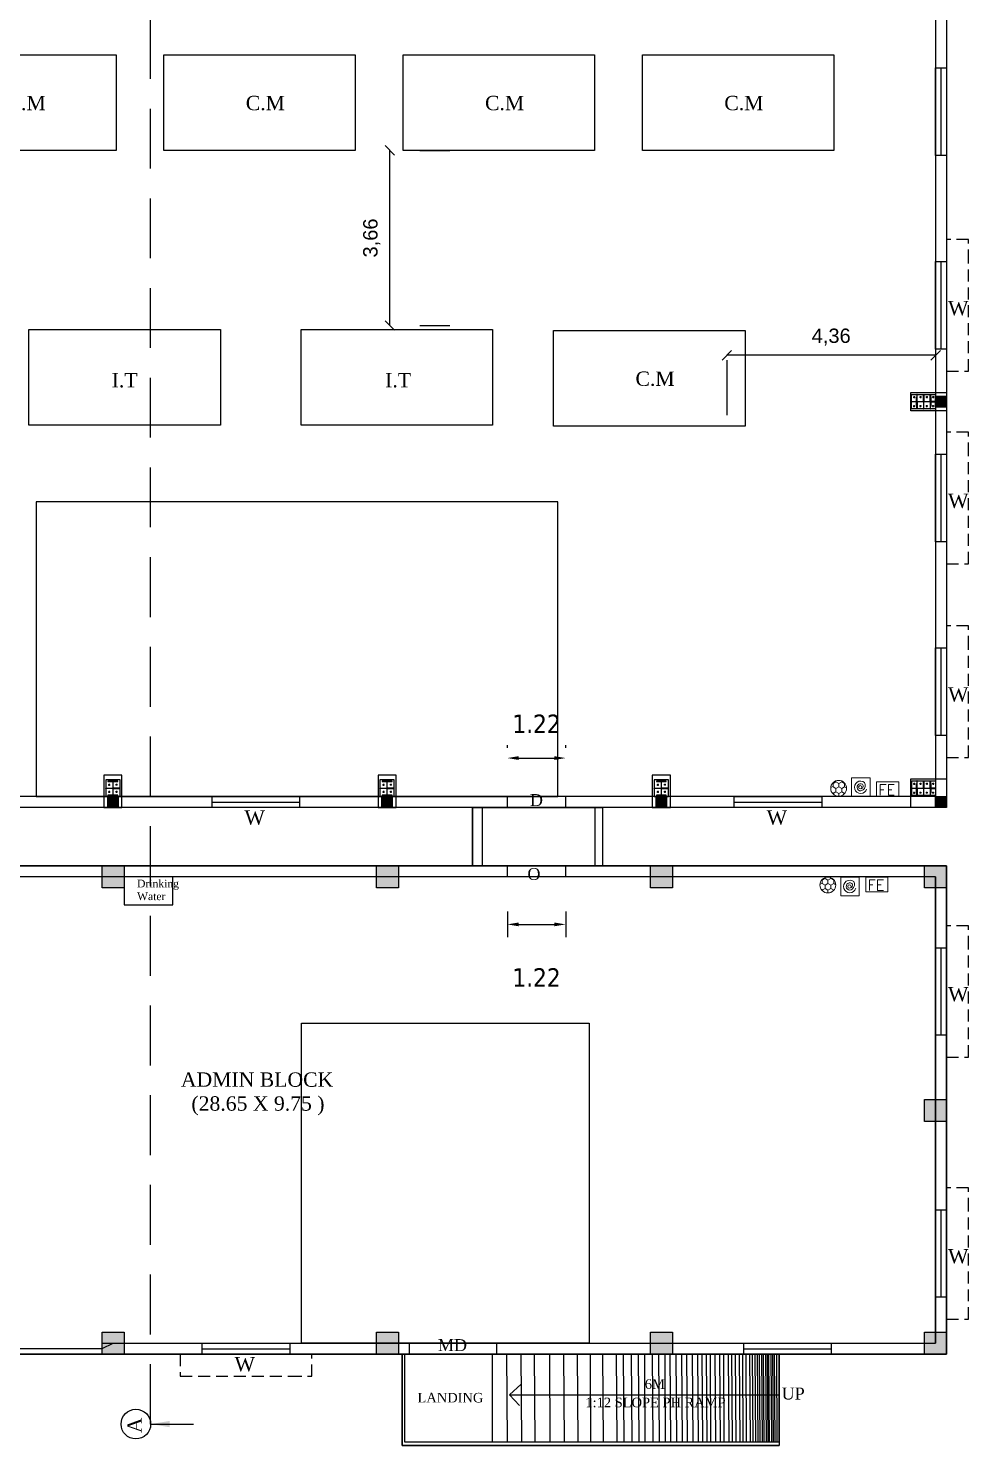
# Model space of a CAD drawing. Header units: metres. Extents: x 2063 to 2266, y 1708 to 2054.
# Drawn here: x 2230.75 to 2250.4, y 1873.5 to 1903.13 of the extents above; entities that cross this region are included whole.
import ezdxf

# ---------------------------------------------------------------- set-up
doc = ezdxf.new("R2010")
doc.units = ezdxf.units.M
doc.linetypes.add('DASHED', pattern=[0.75, 0.5, -0.25])
doc.linetypes.add('HIDDEN', pattern=[0.375, 0.25, -0.125])
for name, color, linetype in [('BLK_2_COVERED_AREA', 140, 'Continuous'), ('BLK_2_FLR_0_EXIT_WIDTH_DOOR', 2, 'Continuous'), ('BLK_2_FLR_0_REGULAR_ROOM_1', 4, 'Continuous'), ('BLK_2_FLR_0_REGULAR_ROOM_2', 4, 'Continuous'), ('BLK_2_FLR_0_ROOM_1_LIGHT_VENTILATION_1', 4, 'Continuous'), ('BLK_2_FLR_0_ROOM_2_LIGHT_VENTILATION_1', 4, 'Continuous'), ('WORKSHOP_AREA', 121, 'Continuous')]:
    doc.layers.add(name, color=color, linetype=linetype)
doc.layers.add('BLK_2_FLR_0_BLT_UP_AREA', color=45, linetype='Continuous', plot=False)
doc.styles.add('CODE', font='tahoma.ttf')
doc.styles.add('DIM', font='swissc.ttf')
doc.styles.add('ROMANS', font='times.ttf', dxfattribs={"height": 12})
doc.styles.add('Schedule', font='romans.shx')
doc.styles.get("Standard").update_dxf_attribs({"font": 'arial.ttf'})
doc.styles.add('TIMES NEW ROMAN', font='times.ttf')
doc.dimstyles.new('Din', dxfattribs={"dimscale": 0, "dimtxt": 0.25, "dimasz": 0.1, "dimexe": 0.15, "dimexo": 0.15, "dimgap": 0.03, "dimtad": 0, "dimzin": 0, "dimdsep": 46, "dimtxsty": 'DIM', "dimblk": 'ARCHTICK', "dimcen": 0.09, "dimdle": 0.15, "dimse1": 1, "dimse2": 1, "dimclrd": 256, "dimclre": 256, "dimclrt": 7, "dimadec": 0, "dimazin": 3, "dimtfac": 1, "dimtofl": 0, "dimtmove": 1, "dimatfit": 3, "dimfxl": 0, "dimtolj": 1, "dimtzin": 0, "dimarcsym": 0})
doc.dimstyles.new('ISO-25', dxfattribs={"dimtxt": 2.5, "dimasz": 2.5, "dimexe": 1.25, "dimexo": 0.625, "dimtad": 1, "dimtxsty": 'Standard', "dimcen": 2.5, "dimadec": 0, "dimazin": 0, "dimtfac": 1, "dimtmove": 0, "dimatfit": 3, "dimfxl": 0, "dimarcsym": 0})
doc.dimstyles.get("Standard").update_dxf_attribs({"dimtxt": 0.18, "dimasz": 0.18, "dimexe": 0.18, "dimexo": 0.0625, "dimgap": 0.09, "dimtad": 0, "dimtih": 1, "dimtoh": 1, "dimdec": 4, "dimzin": 0, "dimdsep": 46, "dimtxsty": 'Standard', "dimcen": 0.09, "dimadec": 0, "dimazin": 0, "dimtfac": 1, "dimtdec": 4, "dimtofl": 0, "dimtmove": 0, "dimatfit": 3, "dimfxl": 0, "dimtolj": 1, "dimtzin": 0, "dimarcsym": 0})
pattern_1 = [(225, (-2224.3, -81.4), (179.605, -179.605), [])]
pattern_2 = [(225, (-2256.75, -81.67), (179.605, -179.605), [])]

# ---------------------------------------------------------------- blocks, each defined once
blk = doc.blocks.new('BOLT')
at = {"linetype": 'ByBlock'}
for p, q in [((20, 0), (-20, 0)), ((0, -20), (0, 20))]:
    blk.add_line(p, q, dxfattribs=at)
blk.add_circle((0, 0), 10, dxfattribs=at)
blk = doc.blocks.new('9856')
blk.add_hatch(color=256).paths.add_polyline_path([(3179, 341), (2949, 341), (2949, 111), (3179, 111)])
for points in [[(2949, 111), (3699, 111), (3699, 711), (2949, 711)], [(3179, 669), (3179, 364), (3679, 364), (3679, 669)], [(3279, 619), (3279, 414), (3287, 414), (3287, 619)], [(3293, 669), (3287, 669), (3287, 519), (3293, 519)], [(3432, 669), (3426, 669), (3426, 519), (3432, 519)], [(3565, 669), (3571, 669), (3571, 519), (3565, 519)], [(3571, 619), (3571, 414), (3579, 414), (3579, 619)], [(3179, 341), (2949, 341), (2949, 111), (3179, 111)], [(3179, 513), (3179, 519), (3279, 519), (3279, 513)], [(3293, 364), (3287, 364), (3287, 514), (3293, 514)], [(3432, 364), (3426, 364), (3426, 514), (3432, 514)], [(3565, 364), (3571, 364), (3571, 514), (3565, 514)], [(3679, 513), (3679, 519), (3579, 519), (3579, 513)]]:
    blk.add_lwpolyline(points, close=True)
blk.add_lwpolyline([(3287, 514), (3571, 514), (3571, 519), (3287, 519), (3287, 514)])
at = {"rotation": 180}
for p in [(3229, 609), (3362, 609), (3496, 609)]:
    blk.add_blockref('BOLT', p, dxfattribs=at)
at = {"xscale": -1, "rotation": 180}
blk.add_blockref('BOLT', (3629, 609), dxfattribs=at)
at = {"xscale": -1}
for p in [(3229, 424), (3362, 424), (3496, 424)]:
    blk.add_blockref('BOLT', p, dxfattribs=at)
blk.add_blockref('BOLT', (3629, 424))
blk = doc.blocks.new('A$C43231FD8')
for points in [[(150, -175), (-150, -175), (-150, 175), (150, 175)], [(-150, 3), (-150, -3), (-2, -3), (-2, 3)], [(103, 142), (-102, 142), (-102, 150), (103, 150)], [(150, 3), (150, -3), (3, -3), (3, 3)], [(103, -150), (-102, -150), (-102, -142), (103, -142)]]:
    blk.add_lwpolyline(points, close=True)
blk.add_lwpolyline([(-2, -142), (-2, 142), (3, 142), (3, -142), (-2, -142)])
at = {"rotation": 270}
for p in [(-75, 75), (-75, -75)]:
    blk.add_blockref('BOLT', p, dxfattribs=at)
at = {"xscale": -1, "rotation": 90}
for p in [(75, 75), (75, -75)]:
    blk.add_blockref('BOLT', p, dxfattribs=at)
blk = doc.blocks.new('7UJM')
blk.add_hatch(color=256).paths.add_polyline_path([(4472, 341), (4242, 341), (4242, 111), (4472, 111)])
for points in [[(4167, 111), (4547, 111), (4547, 791), (4167, 791)], [(4472, 341), (4242, 341), (4242, 111), (4472, 111)]]:
    blk.add_lwpolyline(points, close=True)
at = {"linetype": 'ByBlock', "xscale": -1, "rotation": 180}
blk.add_blockref('A$C43231FD8', (4357, 516), dxfattribs=at)
blk = doc.blocks.new('90P')
blk.add_hatch(color=256).paths.add_polyline_path([(3179, 1331), (2949, 1331), (2949, 1101), (3179, 1101)])
for points in [[(2949, 1026), (3699, 1026), (3699, 1406), (2949, 1406)], [(3179, 1331), (2949, 1331), (2949, 1101), (3179, 1101)], [(3179, 1369), (3179, 1064), (3679, 1064), (3679, 1369)], [(3179, 1213), (3179, 1219), (3279, 1219), (3279, 1213)], [(3279, 1319), (3279, 1114), (3287, 1114), (3287, 1319)], [(3293, 1369), (3287, 1369), (3287, 1219), (3293, 1219)], [(3293, 1064), (3287, 1064), (3287, 1214), (3293, 1214)], [(3432, 1369), (3426, 1369), (3426, 1219), (3432, 1219)], [(3432, 1064), (3426, 1064), (3426, 1214), (3432, 1214)], [(3565, 1369), (3571, 1369), (3571, 1219), (3565, 1219)], [(3565, 1064), (3571, 1064), (3571, 1214), (3565, 1214)], [(3571, 1319), (3571, 1114), (3579, 1114), (3579, 1319)], [(3679, 1213), (3679, 1219), (3579, 1219), (3579, 1213)]]:
    blk.add_lwpolyline(points, close=True)
blk.add_lwpolyline([(3287, 1214), (3571, 1214), (3571, 1219), (3287, 1219), (3287, 1214)])
at = {"rotation": 180}
for p in [(3229, 1309), (3362, 1309), (3496, 1309)]:
    blk.add_blockref('BOLT', p, dxfattribs=at)
at = {"xscale": -1, "rotation": 180}
blk.add_blockref('BOLT', (3629, 1309), dxfattribs=at)
at = {"xscale": -1}
for p in [(3229, 1124), (3362, 1124), (3496, 1124)]:
    blk.add_blockref('BOLT', p, dxfattribs=at)
blk.add_blockref('BOLT', (3629, 1124))
blk = doc.blocks.new('A$C4F610507')
blk.add_lwpolyline([(1.128, 0.032), (4.112, 0.032), (4.112, 1.742), (1.128, 1.742)], close=True)
blk = doc.blocks.new('A$C3F6E631D')
at = {"lineweight": 9}
for p, q in [((0, 0.885), (0.902, 0.885)), ((0, 0), (0, 0.885)), ((0.902, 0.885), (0.902, 0)), ((0.902, 0), (0, 0))]:
    blk.add_line(p, q, dxfattribs=at)
blk.add_circle((0.448, 0.466), 0.0817, dxfattribs=at)
for centre, radius, start, end in [((0.448, 0.447), 0.299, 321.4372, 253.2573), ((0.449, 0.447), 0.174, 329.12635, 222.29362), ((0.543, 0.517), 0.292, 219.90119, 298.52807), ((0.509, 0.459), 0.135, 195.99312, 311.1342)]:
    blk.add_arc(centre, radius, start, end, dxfattribs=at)
blk = doc.blocks.new('A$C453E5C48')
at = {"linetype": 'ByBlock', "lineweight": 9}
for p, q in [((0, 0.489), (0.639, 0.489)), ((0, 0.063), (0, 0.489)), ((0.639, 0.489), (0.639, 0.063)), ((0.639, 0.063), (0, 0.063))]:
    blk.add_line(p, q, dxfattribs=at)
at = {"lineweight": 9, "style": 'Schedule'}
blk.add_text('FE', height=0.3048, dxfattribs=at).set_placement((0.051, 0.103))
blk = doc.blocks.new('A$C57323508')
at = {"lineweight": 9}
for p, q in [((0.158, 0.647), (0.181, 0.687)), ((0.475, 0.647), (0.41, 0.759)), ((0, 0.372), (0.134, 0.372)), ((0.126, 0.097), (0.134, 0.097)), ((0.134, 0.647), (0.158, 0.647)), ((0.213, 0.509), (0.134, 0.647)), ((0.134, 0.372), (0.213, 0.509)), ((0.213, 0.234), (0.134, 0.372)), ((0.134, 0.097), (0.213, 0.234)), ((0.141, 0.084), (0.134, 0.097)), ((0.213, 0.509), (0.372, 0.509)), ((0.213, 0.234), (0.372, 0.234)), ((0.372, 0.509), (0.451, 0.647)), ((0.451, 0.372), (0.372, 0.509)), ((0.372, 0.234), (0.451, 0.372)), ((0.451, 0.097), (0.372, 0.234)), ((0.396, 0), (0.451, 0.097)), ((0.451, 0.372), (0.61, 0.372)), ((0.451, 0.097), (0.61, 0.097)), ((0.475, 0.647), (0.634, 0.647)), ((0.689, 0.509), (0.61, 0.647)), ((0.61, 0.372), (0.689, 0.509)), ((0.689, 0.234), (0.61, 0.372)), ((0.61, 0.097), (0.689, 0.234)), ((0.618, 0.084), (0.61, 0.097)), ((0.634, 0.647), (0.648, 0.671)), ((0.689, 0.509), (0.737, 0.509)), ((0.689, 0.234), (0.73, 0.234))]:
    blk.add_line(p, q, dxfattribs=at)
blk.add_circle((0.38, 0.38), 0.38, dxfattribs=at)
blk = doc.blocks.new('_Oblique')
at = {"color": 0, "linetype": 'ByBlock', "lineweight": -2}
blk.add_line((-0.5, -0.5), (0.5, 0.5), dxfattribs=at)
blk = doc.blocks.new('*D53')
at = {"color": 0, "lineweight": -2}
for p, q in [((2249.708, 1896.294), (2245.344, 1896.294)), ((2245.344, 1896.189), (2245.344, 1895.044)), ((2249.708, 1896.189), (2249.708, 1895.044))]:
    blk.add_line(p, q, dxfattribs=at)
at = {"layer": 'Defpoints', "color": 0}
for p in [(2245.344, 1896.814, -9.883), (2249.708, 1896.814, -9.883), (2245.344, 1896.294)]:
    blk.add_point(p, dxfattribs=at)
at = {"color": 0, "lineweight": -2, "xscale": 0.2, "yscale": 0.2, "zscale": 0.2, "rotation": 180}
blk.add_blockref('_Oblique', (2245.344, 1896.294), dxfattribs=at)
at = {"color": 0, "lineweight": -2, "xscale": 0.2, "yscale": 0.2, "zscale": 0.2}
blk.add_blockref('_Oblique', (2249.708, 1896.294), dxfattribs=at)
at = {"color": 0, "insert": (2247.526, 1896.675), "char_height": 0.3, "attachment_point": 5}
blk.add_mtext('4,36', dxfattribs=at)
blk = doc.blocks.new('*D54')
at = {"color": 0, "lineweight": -2}
for p, q in [((2238.303, 1896.917), (2238.303, 1900.578)), ((2238.928, 1900.578), (2239.553, 1900.578)), ((2238.928, 1896.917), (2239.553, 1896.917))]:
    blk.add_line(p, q, dxfattribs=at)
at = {"layer": 'Defpoints', "color": 0}
for p in [(2238.303, 1900.578, -9.883), (2238.303, 1900.578), (2238.303, 1896.917, -9.883)]:
    blk.add_point(p, dxfattribs=at)
at = {"color": 0, "lineweight": -2, "xscale": 0.2, "yscale": 0.2, "zscale": 0.2}
for p, rotation in [((2238.303, 1900.578), 90), ((2238.303, 1896.917), 270)]:
    blk.add_blockref('_Oblique', p, dxfattribs=dict(at, rotation=rotation))
at = {"color": 0, "insert": (2237.923, 1898.747), "char_height": 0.3, "attachment_point": 5, "rotation": 90}
blk.add_mtext('3,66', dxfattribs=at)
blk = doc.blocks.new('*D266')
at = {"layer": 'BLK_2_FLR_0_EXIT_WIDTH_DOOR', "lineweight": -2}
for p, q in [((2240.758, 1888.084), (2240.758, 1888.142)), ((2241.978, 1888.084), (2241.978, 1888.142))]:
    blk.add_line(p, q, dxfattribs=at)
at = {"layer": 'BLK_2_FLR_0_EXIT_WIDTH_DOOR'}
blk.add_line((2240.998, 1887.873), (2241.738, 1887.873), dxfattribs=at)
for points in [[(2240.998, 1887.913), (2240.998, 1887.833), (2240.758, 1887.873)], [(2241.738, 1887.913), (2241.738, 1887.833), (2241.978, 1887.873)]]:
    blk.add_solid(points, dxfattribs=at)
at = {"layer": 'Defpoints', "color": 0}
for p in [(2241.978, 1887.873), (2240.758, 1887.066, -9.883), (2241.978, 1887.066, -9.883)]:
    blk.add_point(p, dxfattribs=at)
at = {"layer": 'BLK_2_FLR_0_EXIT_WIDTH_DOOR', "insert": (2241.368, 1888.59), "char_height": 0.384, "attachment_point": 5, "style": 'CODE'}
blk.add_mtext('\\A1;1.22', dxfattribs=at)
blk = doc.blocks.new('*D268')
at = {"layer": 'BLK_2_FLR_0_EXIT_WIDTH_DOOR', "lineweight": -2}
for p, q in [((2240.758, 1884.664), (2240.758, 1884.126)), ((2241.978, 1884.664), (2241.978, 1884.126))]:
    blk.add_line(p, q, dxfattribs=at)
at = {"layer": 'BLK_2_FLR_0_EXIT_WIDTH_DOOR'}
blk.add_line((2240.998, 1884.395), (2241.738, 1884.395), dxfattribs=at)
for points in [[(2240.998, 1884.435), (2240.998, 1884.355), (2240.758, 1884.395)], [(2241.738, 1884.435), (2241.738, 1884.355), (2241.978, 1884.395)]]:
    blk.add_solid(points, dxfattribs=at)
at = {"layer": 'Defpoints', "color": 0}
for p in [(2240.758, 1885.386), (2241.978, 1885.386), (2241.978, 1884.395)]:
    blk.add_point(p, dxfattribs=at)
at = {"layer": 'BLK_2_FLR_0_EXIT_WIDTH_DOOR', "insert": (2241.368, 1883.286), "char_height": 0.384, "attachment_point": 5, "style": 'CODE'}
blk.add_mtext('\\A1;1.22', dxfattribs=at)

msp = doc.modelspace()

# ---------------------------------------------------------------- hatches: boundary and pattern name
h = msp.add_hatch()
h.set_pattern_fill('ANSI31', color=256, scale=80, angle=180)
h.set_pattern_definition(pattern_1)
h.paths.add_polyline_path([(2232.29, 1885.156), (2232.29, 1885.616), (2232.75, 1885.616), (2232.75, 1885.156)])
h = msp.add_hatch()
h.set_pattern_fill('ANSI31', color=256, scale=80, angle=180)
h.set_pattern_definition(pattern_2)
h.paths.add_polyline_path([(2232.29, 1885.156), (2232.29, 1885.616), (2232.75, 1885.616), (2232.75, 1885.156)])
h = msp.add_hatch(color=256)
h.dxf.hatch_style = 1
h.paths.add_polyline_path([(2232.75, 1885.156), (2232.75, 1885.616), (2232.29, 1885.616), (2232.29, 1885.156)])
h = msp.add_hatch()
h.set_pattern_fill('ANSI31', color=256, scale=80, angle=180)
h.set_pattern_definition(pattern_1)
h.paths.add_polyline_path([(2238.021, 1885.156), (2238.021, 1885.616), (2238.481, 1885.616), (2238.481, 1885.156)])
h = msp.add_hatch()
h.set_pattern_fill('ANSI31', color=256, scale=80, angle=180)
h.set_pattern_definition(pattern_2)
h.paths.add_polyline_path([(2238.021, 1885.156), (2238.021, 1885.616), (2238.481, 1885.616), (2238.481, 1885.156)])
h = msp.add_hatch(color=256)
h.dxf.hatch_style = 1
h.paths.add_polyline_path([(2238.481, 1885.156), (2238.481, 1885.616), (2238.021, 1885.616), (2238.021, 1885.156)])
h = msp.add_hatch()
h.set_pattern_fill('ANSI31', color=256, scale=80, angle=180)
h.set_pattern_definition(pattern_1)
h.paths.add_polyline_path([(2243.752, 1885.156), (2243.752, 1885.616), (2244.212, 1885.616), (2244.212, 1885.156)])
h = msp.add_hatch()
h.set_pattern_fill('ANSI31', color=256, scale=80, angle=180)
h.set_pattern_definition(pattern_2)
h.paths.add_polyline_path([(2243.752, 1885.156), (2243.752, 1885.616), (2244.212, 1885.616), (2244.212, 1885.156)])
h = msp.add_hatch(color=256)
h.dxf.hatch_style = 1
h.paths.add_polyline_path([(2244.212, 1885.156), (2244.212, 1885.616), (2243.752, 1885.616), (2243.752, 1885.156)])
h = msp.add_hatch()
h.set_pattern_fill('ANSI31', color=256, scale=80, angle=180)
h.set_pattern_definition(pattern_1)
h.paths.add_polyline_path([(2249.478, 1885.156), (2249.478, 1885.616), (2249.938, 1885.616), (2249.938, 1885.156)])
h = msp.add_hatch()
h.set_pattern_fill('ANSI31', color=256, scale=80, angle=180)
h.set_pattern_definition(pattern_2)
h.paths.add_polyline_path([(2249.478, 1885.156), (2249.478, 1885.616), (2249.938, 1885.616), (2249.938, 1885.156)])
h = msp.add_hatch(color=256)
h.dxf.hatch_style = 1
h.paths.add_polyline_path([(2249.938, 1885.156), (2249.938, 1885.616), (2249.478, 1885.616), (2249.478, 1885.156)])
h = msp.add_hatch()
h.set_pattern_fill('ANSI31', color=256, scale=80, angle=180)
h.set_pattern_definition(pattern_1)
h.paths.add_polyline_path([(2249.478, 1880.276), (2249.478, 1880.736), (2249.938, 1880.736), (2249.938, 1880.276)])
h = msp.add_hatch()
h.set_pattern_fill('ANSI31', color=256, scale=80, angle=180)
h.set_pattern_definition(pattern_2)
h.paths.add_polyline_path([(2249.478, 1880.276), (2249.478, 1880.736), (2249.938, 1880.736), (2249.938, 1880.276)])
h = msp.add_hatch(color=256)
h.dxf.hatch_style = 1
h.paths.add_polyline_path([(2249.938, 1880.276), (2249.938, 1880.736), (2249.478, 1880.736), (2249.478, 1880.276)])
h = msp.add_hatch()
h.set_pattern_fill('ANSI31', color=256, scale=80, angle=180)
h.set_pattern_definition([(225, (-2224.28, -81.4), (179.605, -179.605), [])])
h.paths.add_polyline_path([(2232.29, 1875.406), (2232.29, 1875.866), (2232.75, 1875.866), (2232.75, 1875.406)])
h = msp.add_hatch()
h.set_pattern_fill('ANSI31', color=256, scale=80, angle=180)
h.set_pattern_definition(pattern_2)
h.paths.add_polyline_path([(2232.29, 1875.406), (2232.29, 1875.866), (2232.75, 1875.866), (2232.75, 1875.406)])
h = msp.add_hatch(color=256)
h.dxf.hatch_style = 1
h.paths.add_polyline_path([(2232.75, 1875.406), (2232.75, 1875.866), (2232.29, 1875.866), (2232.29, 1875.406)])
h = msp.add_hatch()
h.set_pattern_fill('ANSI31', color=256, scale=80, angle=180)
h.set_pattern_definition([(225, (-2224.28, -81.4), (179.605, -179.605), [])])
h.paths.add_polyline_path([(2238.021, 1875.406), (2238.021, 1875.866), (2238.481, 1875.866), (2238.481, 1875.406)])
h = msp.add_hatch()
h.set_pattern_fill('ANSI31', color=256, scale=80, angle=180)
h.set_pattern_definition(pattern_2)
h.paths.add_polyline_path([(2238.021, 1875.406), (2238.021, 1875.866), (2238.481, 1875.866), (2238.481, 1875.406)])
h = msp.add_hatch(color=256)
h.dxf.hatch_style = 1
h.paths.add_polyline_path([(2238.481, 1875.406), (2238.481, 1875.866), (2238.021, 1875.866), (2238.021, 1875.406)])
h = msp.add_hatch()
h.set_pattern_fill('ANSI31', color=256, scale=80, angle=180)
h.set_pattern_definition(pattern_1)
h.paths.add_polyline_path([(2243.752, 1875.406), (2243.752, 1875.866), (2244.212, 1875.866), (2244.212, 1875.406)])
h = msp.add_hatch()
h.set_pattern_fill('ANSI31', color=256, scale=80, angle=180)
h.set_pattern_definition(pattern_2)
h.paths.add_polyline_path([(2243.752, 1875.406), (2243.752, 1875.866), (2244.212, 1875.866), (2244.212, 1875.406)])
h = msp.add_hatch(color=256)
h.dxf.hatch_style = 1
h.paths.add_polyline_path([(2244.212, 1875.406), (2244.212, 1875.866), (2243.752, 1875.866), (2243.752, 1875.406)])
h = msp.add_hatch()
h.set_pattern_fill('ANSI31', color=256, scale=80, angle=180)
h.set_pattern_definition(pattern_1)
h.paths.add_polyline_path([(2249.478, 1875.406), (2249.478, 1875.866), (2249.938, 1875.866), (2249.938, 1875.406)])
h = msp.add_hatch()
h.set_pattern_fill('ANSI31', color=256, scale=80, angle=180)
h.set_pattern_definition(pattern_2)
h.paths.add_polyline_path([(2249.478, 1875.406), (2249.478, 1875.866), (2249.938, 1875.866), (2249.938, 1875.406)])
h = msp.add_hatch(color=256)
h.dxf.hatch_style = 1
h.paths.add_polyline_path([(2249.938, 1875.406), (2249.938, 1875.866), (2249.478, 1875.866), (2249.478, 1875.406)])

# ---------------------------------------------------------------- linework, layer by layer
at = {"linetype": 'HIDDEN', "ltscale": 5}
msp.add_line((2233.304, 1873.947, -19.765), (2233.304, 1932.907, -19.765), dxfattribs=at)
for p, q in [((2249.708, 1914.468, -9.883), (2249.708, 1887.066, -9.883)), ((2249.823, 1900.472, -9.883), (2249.823, 1902.302, -9.883)), ((2249.823, 1896.424, -9.883), (2249.823, 1898.254, -9.883)), ((2249.823, 1892.394, 39.53), (2249.823, 1894.224, 39.53)), ((2249.823, 1888.346, 39.53), (2249.823, 1890.176, 39.53)), ((2240.758, 1887.066, -9.883), (2221.058, 1887.066, -9.883)), ((2234.587, 1886.951, -36.409), (2236.417, 1886.951, -36.409)), ((2240.028, 1886.836, -19.765), (2240.028, 1885.616, -19.765)), ((2240.231, 1886.836, -19.765), (2240.231, 1885.616, -19.765)), ((2240.758, 1886.836, -9.883), (2240.758, 1887.066, -9.883)), ((2249.708, 1887.066, -9.883), (2241.978, 1887.066, -9.883)), ((2241.978, 1886.836, -9.883), (2241.978, 1887.066, -9.883)), ((2242.588, 1886.836, -19.765), (2242.588, 1885.616, -19.765)), ((2242.748, 1886.836, -19.765), (2242.748, 1885.616, -19.765)), ((2245.5, 1886.951, -36.409), (2247.33, 1886.951, -36.409)), ((2240.758, 1885.386), (2221.058, 1885.386)), ((2240.758, 1885.386), (2240.758, 1885.616)), ((2241.978, 1885.386), (2241.978, 1885.616)), ((2249.708, 1885.386), (2241.978, 1885.386)), ((2249.708, 1885.386), (2249.708, 1875.636)), ((2249.823, 1882.077), (2249.823, 1883.907)), ((2249.823, 1876.599), (2249.823, 1878.429)), ((2232.29, 1875.636), (2238.471, 1875.636)), ((2238.481, 1875.636), (2238.711, 1875.636)), ((2238.711, 1875.406), (2238.711, 1875.636)), ((2240.541, 1875.636), (2249.708, 1875.636)), ((2240.541, 1875.406), (2240.541, 1875.636)), ((2220.948, 1875.526, -0.071), (2232.29, 1875.526, -6.762)), ((2234.38, 1875.521), (2236.21, 1875.521)), ((2238.562, 1875.406), (2238.562, 1873.496)), ((2238.612, 1875.406), (2238.612, 1873.576)), ((2246.591, 1875.406), (2238.711, 1875.406)), ((2240.442, 1875.406), (2240.442, 1873.576)), ((2240.762, 1873.576), (2240.75, 1875.406)), ((2241.062, 1873.576), (2241.05, 1875.406)), ((2241.337, 1873.576), (2241.325, 1875.406)), ((2241.656, 1873.576), (2241.644, 1875.406)), ((2241.95, 1873.576), (2241.939, 1875.406)), ((2242.235, 1873.576), (2242.223, 1875.406)), ((2242.506, 1873.576), (2242.494, 1875.406)), ((2242.768, 1873.576), (2242.756, 1875.406)), ((2243.051, 1873.576), (2243.039, 1875.406)), ((2243.198, 1873.576), (2243.186, 1875.406)), ((2243.365, 1873.576), (2243.353, 1875.406)), ((2243.512, 1873.576), (2243.5, 1875.406)), ((2243.64, 1873.576), (2243.628, 1875.406)), ((2243.804, 1873.576), (2243.792, 1875.406)), ((2243.937, 1873.576), (2243.925, 1875.406)), ((2244.065, 1873.576), (2244.053, 1875.406)), ((2244.172, 1873.576), (2244.16, 1875.406)), ((2244.301, 1873.576), (2244.289, 1875.406)), ((2244.419, 1873.576), (2244.407, 1875.406)), ((2244.522, 1873.576), (2244.51, 1875.406)), ((2244.641, 1873.576), (2244.629, 1875.406)), ((2244.754, 1873.576), (2244.742, 1875.406)), ((2244.842, 1873.576), (2244.83, 1875.406)), ((2244.931, 1873.576), (2244.919, 1875.406)), ((2245.014, 1873.576), (2245.003, 1875.406)), ((2245.113, 1873.576), (2245.101, 1875.406)), ((2245.212, 1873.576), (2245.2, 1875.406)), ((2245.291, 1873.576), (2245.279, 1875.406)), ((2245.395, 1873.576), (2245.383, 1875.406)), ((2245.462, 1873.576), (2245.45, 1875.409)), ((2245.541, 1873.576), (2245.529, 1875.409)), ((2245.625, 1873.576), (2245.613, 1875.409)), ((2245.689, 1873.576), (2245.677, 1875.409)), ((2245.697, 1875.521), (2247.527, 1875.521)), ((2245.758, 1873.576), (2245.746, 1875.409)), ((2245.837, 1873.576), (2245.825, 1875.409)), ((2245.837, 1873.576), (2245.825, 1875.406)), ((2245.896, 1873.576), (2245.884, 1875.406)), ((2245.949, 1873.576), (2245.937, 1875.406)), ((2245.998, 1873.576), (2245.986, 1875.406)), ((2246.042, 1873.576), (2246.03, 1875.406)), ((2246.088, 1873.576), (2246.076, 1875.406)), ((2246.125, 1873.576), (2246.113, 1875.406)), ((2246.125, 1873.576), (2246.113, 1875.406)), ((2246.171, 1873.576), (2246.159, 1875.406)), ((2246.206, 1873.576), (2246.194, 1875.406)), ((2246.238, 1873.576), (2246.226, 1875.409)), ((2246.238, 1873.576), (2246.226, 1875.406)), ((2246.283, 1873.576), (2246.271, 1875.409)), ((2246.283, 1873.576), (2246.271, 1875.406)), ((2246.32, 1873.576), (2246.308, 1875.406)), ((2246.355, 1873.576), (2246.343, 1875.406)), ((2246.4, 1873.576), (2246.388, 1875.406)), ((2246.442, 1873.576), (2246.442, 1875.406)), ((2240.8, 1874.561), (2246.417, 1874.561)), ((2246.442, 1873.906), (2246.442, 1873.856)), ((2238.562, 1873.496), (2246.442, 1873.496)), ((2238.612, 1873.576), (2246.442, 1873.576)), ((2246.442, 1873.576), (2246.442, 1873.496))]:
    msp.add_line(p, q)
for points, elevation in [([(2228.581, 1900.578), (2228.581, 1902.578), (2232.581, 1902.578), (2232.581, 1900.578)], -9.883), ([(2233.581, 1900.578), (2233.581, 1902.578), (2237.581, 1902.578), (2237.581, 1900.578)], -9.883), ([(2238.581, 1900.578), (2238.581, 1902.578), (2242.581, 1902.578), (2242.581, 1900.578)], -9.883), ([(2243.581, 1900.578), (2243.581, 1902.578), (2247.581, 1902.578), (2247.581, 1900.578)], -9.883), ([(2249.708, 1902.302), (2249.938, 1902.302), (2249.938, 1900.472), (2249.708, 1900.472)], -9.883), ([(2249.708, 1898.254), (2249.938, 1898.254), (2249.938, 1896.424), (2249.708, 1896.424)], -9.883), ([(2230.76, 1894.833), (2230.76, 1896.833), (2234.76, 1896.833), (2234.76, 1894.833)], -9.883), ([(2236.447, 1894.833), (2236.447, 1896.833), (2240.447, 1896.833), (2240.447, 1894.833)], -9.883), ([(2241.725, 1894.814), (2241.725, 1896.814), (2245.725, 1896.814), (2245.725, 1894.814)], -9.883), ([(2249.708, 1894.224), (2249.938, 1894.224), (2249.938, 1892.394), (2249.708, 1892.394)], 39.53), ([(2249.708, 1890.176), (2249.938, 1890.176), (2249.938, 1888.346), (2249.708, 1888.346)], 39.53), ([(2236.417, 1887.066), (2236.417, 1886.836), (2234.587, 1886.836), (2234.587, 1887.066)], -36.409), ([(2247.33, 1887.066), (2247.33, 1886.836), (2245.5, 1886.836), (2245.5, 1887.066)], -36.409), ([(2232.29, 1885.156), (2232.29, 1885.616), (2232.75, 1885.616), (2232.75, 1885.156)], -6.762), ([(2232.29, 1885.156), (2232.29, 1885.616), (2232.75, 1885.616), (2232.75, 1885.156)], -6.762), ([(2232.29, 1885.616), (2232.75, 1885.616), (2232.75, 1885.156), (2232.29, 1885.156)], -6.762), ([(2232.29, 1875.406), (2232.29, 1875.866), (2232.75, 1875.866), (2232.75, 1875.406)], -6.762), ([(2232.29, 1875.406), (2232.29, 1875.866), (2232.75, 1875.866), (2232.75, 1875.406)], -6.762), ([(2232.29, 1875.866), (2232.75, 1875.866), (2232.75, 1875.406), (2232.29, 1875.406)], -6.762)]:
    msp.add_lwpolyline(points, close=True, dxfattribs=dict(elevation=elevation))
at = {"linetype": 'HIDDEN'}
for points, elevation in [([(2249.938, 1896.424), (2249.938, 1895.964), (2250.398, 1895.964), (2250.398, 1898.254), (2250.398, 1898.714), (2249.938, 1898.714), (2249.938, 1898.254)], 39.53), ([(2249.938, 1892.394), (2249.938, 1891.934), (2250.398, 1891.934), (2250.398, 1894.224), (2250.398, 1894.684), (2249.938, 1894.684), (2249.938, 1894.224)], 88.943), ([(2249.938, 1888.346), (2249.938, 1887.886), (2250.398, 1887.886), (2250.398, 1890.176), (2250.398, 1890.636), (2249.938, 1890.636), (2249.938, 1890.176)], 88.943), ([(2249.938, 1882.077), (2249.938, 1881.617), (2250.398, 1881.617), (2250.398, 1883.907), (2250.398, 1884.367), (2249.938, 1884.367), (2249.938, 1883.907)], 49.413), ([(2249.938, 1876.599), (2249.938, 1876.139), (2250.398, 1876.139), (2250.398, 1878.429), (2250.398, 1878.889), (2249.938, 1878.889), (2249.938, 1878.429)], 49.413)]:
    msp.add_lwpolyline(points, dxfattribs=dict(at, elevation=elevation))
for points in [[(2238.021, 1885.156), (2238.021, 1885.616), (2238.481, 1885.616), (2238.481, 1885.156)], [(2238.021, 1885.156), (2238.021, 1885.616), (2238.481, 1885.616), (2238.481, 1885.156)], [(2238.021, 1885.616), (2238.481, 1885.616), (2238.481, 1885.156), (2238.021, 1885.156)], [(2243.752, 1885.156), (2243.752, 1885.616), (2244.212, 1885.616), (2244.212, 1885.156)], [(2243.752, 1885.156), (2243.752, 1885.616), (2244.212, 1885.616), (2244.212, 1885.156)], [(2243.752, 1885.616), (2244.212, 1885.616), (2244.212, 1885.156), (2243.752, 1885.156)], [(2249.478, 1885.156), (2249.478, 1885.616), (2249.938, 1885.616), (2249.938, 1885.156)], [(2249.478, 1885.156), (2249.478, 1885.616), (2249.938, 1885.616), (2249.938, 1885.156)], [(2249.478, 1885.616), (2249.938, 1885.616), (2249.938, 1885.156), (2249.478, 1885.156)], [(2249.708, 1883.907), (2249.938, 1883.907), (2249.938, 1882.077), (2249.708, 1882.077)], [(2249.478, 1880.276), (2249.478, 1880.736), (2249.938, 1880.736), (2249.938, 1880.276)], [(2249.478, 1880.276), (2249.478, 1880.736), (2249.938, 1880.736), (2249.938, 1880.276)], [(2249.478, 1880.736), (2249.938, 1880.736), (2249.938, 1880.276), (2249.478, 1880.276)], [(2249.708, 1878.429), (2249.938, 1878.429), (2249.938, 1876.599), (2249.708, 1876.599)], [(2238.021, 1875.406), (2238.021, 1875.866), (2238.481, 1875.866), (2238.481, 1875.406)], [(2238.021, 1875.406), (2238.021, 1875.866), (2238.481, 1875.866), (2238.481, 1875.406)], [(2238.021, 1875.866), (2238.481, 1875.866), (2238.481, 1875.406), (2238.021, 1875.406)], [(2243.752, 1875.406), (2243.752, 1875.866), (2244.212, 1875.866), (2244.212, 1875.406)], [(2243.752, 1875.406), (2243.752, 1875.866), (2244.212, 1875.866), (2244.212, 1875.406)], [(2243.752, 1875.866), (2244.212, 1875.866), (2244.212, 1875.406), (2243.752, 1875.406)], [(2249.478, 1875.406), (2249.478, 1875.866), (2249.938, 1875.866), (2249.938, 1875.406)], [(2249.478, 1875.406), (2249.478, 1875.866), (2249.938, 1875.866), (2249.938, 1875.406)], [(2249.478, 1875.866), (2249.938, 1875.866), (2249.938, 1875.406), (2249.478, 1875.406)], [(2236.21, 1875.636), (2236.21, 1875.406), (2234.38, 1875.406), (2234.38, 1875.636)], [(2247.527, 1875.636), (2247.527, 1875.406), (2245.697, 1875.406), (2245.697, 1875.636)], [(2246.442, 1873.496), (2238.562, 1873.496), (2238.562, 1875.406), (2246.442, 1875.406)], [(2246.442, 1873.496), (2238.562, 1873.496), (2238.562, 1875.406), (2246.442, 1875.406)]]:
    msp.add_lwpolyline(points, close=True)
for points in [[(2249.478, 1875.636), (2249.708, 1875.636), (2249.708, 1875.866)], [(2243.752, 1875.636), (2244.212, 1875.636)], [(2241.049, 1874.783), (2240.8, 1874.561), (2241.015, 1874.338)]]:
    msp.add_lwpolyline(points)
msp.add_lwpolyline([(2234.38, 1875.406), (2233.92, 1875.406), (2233.92, 1874.946), (2236.21, 1874.946), (2236.67, 1874.946), (2236.67, 1875.406), (2236.21, 1875.406)], dxfattribs=at)
msp.add_circle((2232.995, 1873.947, -19.765), 0.309)
at = {"layer": 'BLK_2_COVERED_AREA', "color": 140, "ltscale": 0.3, "elevation": -9.883}
for points in [[(2220.828, 1928.896), (2249.938, 1928.896), (2249.938, 1886.836), (2220.828, 1886.836)], [(2240.028, 1886.836), (2242.748, 1886.836), (2242.748, 1885.616), (2240.028, 1885.616)]]:
    msp.add_lwpolyline(points, close=True, dxfattribs=at)
at = {"layer": 'BLK_2_COVERED_AREA', "color": 140, "ltscale": 0.3}
msp.add_lwpolyline([(2220.828, 1885.616), (2249.938, 1885.616), (2249.938, 1875.406), (2220.828, 1875.406)], close=True, dxfattribs=at)
at = {"layer": 'BLK_2_FLR_0_BLT_UP_AREA', "color": 45, "lineweight": -2}
for points, elevation in [([(2220.828, 1886.836), (2220.828, 1928.896), (2249.938, 1928.896), (2249.938, 1886.836)], -9.883), ([(2240.028, 1886.836), (2242.748, 1886.836), (2242.748, 1885.616), (2240.028, 1885.616)], -19.765)]:
    msp.add_lwpolyline(points, close=True, dxfattribs=dict(at, elevation=elevation))
msp.add_lwpolyline([(2220.828, 1885.616), (2220.828, 1875.406), (2249.938, 1875.406), (2249.938, 1885.616)], close=True, dxfattribs=at)
at = {"layer": 'BLK_2_FLR_0_REGULAR_ROOM_1', "color": 4, "elevation": -9.883}
msp.add_lwpolyline([(2221.058, 1926.206), (2226.713, 1926.206), (2226.713, 1928.216), (2226.713, 1928.666), (2243.861, 1928.666), (2243.861, 1920.227), (2249.708, 1920.227), (2249.708, 1887.066), (2221.058, 1887.066)], close=True, dxfattribs=at)
at = {"layer": 'BLK_2_FLR_0_REGULAR_ROOM_2', "color": 4, "elevation": -26.527}
msp.add_lwpolyline([(2220.949, 1880.506), (2220.948, 1875.526), (2232.29, 1875.526), (2232.52, 1875.636), (2249.708, 1875.636), (2249.708, 1885.386), (2227.019, 1885.386), (2227.019, 1882.006), (2222.678, 1882.006), (2222.678, 1880.616), (2221.058, 1880.616), (2220.949, 1880.616)], close=True, dxfattribs=at)
at = {"layer": 'BLK_2_FLR_0_ROOM_1_LIGHT_VENTILATION_1', "color": 4, "elevation": -9.883}
msp.add_lwpolyline([(2230.908, 1887.066), (2241.812, 1887.066), (2241.812, 1893.233), (2230.908, 1893.233)], close=True, dxfattribs=at)
at = {"layer": 'BLK_2_FLR_0_ROOM_2_LIGHT_VENTILATION_1', "color": 4}
msp.add_lwpolyline([(2242.466, 1875.636), (2236.453, 1875.636), (2236.453, 1882.33), (2242.466, 1882.33)], close=True, dxfattribs=at)
at = {"layer": 'WORKSHOP_AREA', "color": 121, "elevation": -9.883}
msp.add_lwpolyline([(2221.058, 1926.206), (2226.713, 1926.206), (2226.713, 1928.216), (2226.713, 1928.666), (2243.861, 1928.666), (2243.861, 1920.227), (2249.708, 1920.227), (2249.708, 1887.066), (2221.058, 1887.066)], close=True, dxfattribs=at)

# ---------------------------------------------------------------- block references
for name, p, xscale, yscale, zscale in [('90P', (2252.886, 1894.108, 13.004), -0.00099999999949, 0.00099999999949, 0.00099999999949), ('7UJM', (2228.157, 1886.725, -39.53), 0.00099999999949, 0.00099999999949, 0.00099999999949), ('7UJM', (2233.888, 1886.725, -29.648), 0.00099999999949, 0.00099999999949, 0.00099999999949), ('7UJM', (2239.619, 1886.725, -19.765), 0.00099999999949, 0.00099999999949, 0.00099999999949), ('9856', (2252.887, 1886.725, -9.883), -0.00099999999949, 0.00099999999949, 0.00099999999949), ('A$C4F610507', (2232.366, 1884.793, -6.762), 0.3407394036792299, 0.3407394036792299, 0.3407394036792299)]:
    msp.add_blockref(name, p, dxfattribs=dict(xscale=xscale, yscale=yscale, zscale=zscale))
at = {"linetype": 'ByBlock', "xscale": 0.4365898430670219, "yscale": 0.4365898430670219, "zscale": 0.4365898430670219, "rotation": 90}
for name, p in [('A$C57323508', (2247.847, 1887.075, -9.791)), ('A$C3F6E631D', (2248.337, 1887.066, -9.883)), ('A$C57323508', (2247.621, 1885.052, -9.791)), ('A$C3F6E631D', (2248.111, 1884.992))]:
    msp.add_blockref(name, p, dxfattribs=at)
at = {"linetype": 'ByBlock', "xscale": 0.7276497384450366, "yscale": 0.7276497384450366, "zscale": 0.7276497384450366}
for p in [(2248.474, 1887.02, -9.883), (2248.248, 1885.03)]:
    msp.add_blockref('A$C453E5C48', p, dxfattribs=at)

# ---------------------------------------------------------------- texts
at = {"linetype": 'DASHED', "ltscale": 0.3, "char_height": 0.3, "attachment_point": 1}
for s, insert in [('{\\fTimes New Roman|b0|i0|c0|p18;C.M}', (2230.292, 1901.719, -9.883)), ('{\\fTimes New Roman|b0|i0|c0|p18;C.M}', (2235.292, 1901.719, -9.883)), ('{\\fTimes New Roman|b0|i0|c0|p18;C.M}', (2240.292, 1901.719, -9.883)), ('{\\fTimes New Roman|b0|i0|c0|p18;C.M}', (2245.292, 1901.719, -9.883)), ('{\\fTimes New Roman|b0|i0|c0|p18;I.T}', (2232.489, 1895.924, -29.648)), ('{\\fTimes New Roman|b0|i0|c0|p18;I.T}', (2238.205, 1895.924, -9.883)), ('{\\fTimes New Roman|b0|i0|c0|p18;C.M}', (2243.436, 1895.955, -9.883))]:
    msp.add_mtext_dynamic_manual_height_columns(s, width=1.9664, gutter_width=1, heights=[0], dxfattribs=dict(at, insert=insert))
at = {"style": 'TIMES NEW ROMAN'}
for s, width, gutter_width, insert, char_height, attachment_point in [('W', 0.55777, 1, (2249.967, 1897.43, -9.883), 0.3, 1), ('W', 0.55777, 1, (2249.967, 1893.4, 39.53), 0.3, 1), ('W', 0.55777, 1, (2249.967, 1889.353, 39.53), 0.3, 1), (' D', 0.50877, 1, (2241.135, 1887.119, -9.883), 0.25, 1), ('W', 0.55777, 1, (2235.264, 1886.779, -9.883), 0.3, 1), ('W', 0.55777, 1, (2246.177, 1886.779, -9.883), 0.3, 1), ('Drinking \\PWater', 0.3189, 1.496, (2233.02, 1885.33, -6.762), 0.1604, 1), (' O', 0.50877, 1, (2241.083, 1885.574, -9.883), 0.25, 1), ('W', 0.55777, 1, (2249.967, 1883.084), 0.3, 1), ('{\\W3.692944; }ADMIN BLOCK\\P{\\W5.63728; }(28.65 X 9.75 )', 3.93127, 1, (2233.517, 1881.3, -9.883), 0.3, 1), ('W', 0.55777, 1, (2249.967, 1877.605), 0.3, 1), ('MD', 0.50877, 1, (2239.306, 1875.723), 0.25, 1), ('W', 0.55777, 1, (2235.057, 1875.349, 26.527), 0.3, 1), ('{\\W9.93604;  }6M', 3.3256, 1, (2242.13, 1874.681), 0.2, 7), ('UP', 0.50877, 1, (2246.49, 1874.457), 0.25, 7), ('{\\W1.495186; }LANDING', 1.55574, 1, (2238.768, 1874.396), 0.2, 7), ('{\\W3.433598; }1:12 SLOPE PH RAMP', 3.3256, 1, (2242.13, 1874.295), 0.2, 7)]:
    msp.add_mtext_dynamic_manual_height_columns(s, width=width, gutter_width=gutter_width, heights=[0], dxfattribs=dict(at, insert=insert, char_height=char_height, attachment_point=attachment_point))
at = {"insert": (2232.819, 1874.085, -19.765), "char_height": 0.3, "attachment_point": 3, "rotation": 90, "style": 'ROMANS'}
msp.add_mtext_dynamic_manual_height_columns('A', width=0.26523, gutter_width=1, heights=[0], dxfattribs=at)

# ---------------------------------------------------------------- dimensions: what is measured, and where the dimension line sits
for p1, p2, distance, picture, middle in [((2238.303, 1896.917, -9.883), (2238.303, 1900.578, -9.883), 0, '*D54', (2237.923, 1898.747)), ((2249.708, 1896.814, -9.883), (2245.344, 1896.814, -9.883), 0.52, '*D53', (2247.526, 1896.675))]:
    dim = msp.add_aligned_dim(p1=p1, p2=p2, distance=distance, dimstyle='ISO-25', override={"dimtxt": 0.3, "dimasz": 0.2, "dimgap": 0.2, "dimblk1": 'Oblique', "dimblk2": 'Oblique', "dimsah": 1, "dimsd1": 0, "dimsd2": 0})
    dim.commit()
    dim.dimension.update_dxf_attribs({"geometry": picture, "text_midpoint": middle})
at = {"layer": 'BLK_2_FLR_0_EXIT_WIDTH_DOOR', "color": 2}
for p1, p2, distance, picture, middle in [((2240.758, 1887.066, -9.883), (2241.978, 1887.066, -9.883), 0.807, '*D266', (2241.368, 1888.59)), ((2240.758, 1885.386), (2241.978, 1885.386), -0.991, '*D268', (2241.368, 1883.286))]:
    dim = msp.add_aligned_dim(p1=p1, p2=p2, distance=distance, dimstyle='Din', override={"dimscale": 0.096, "dimtxt": 4, "dimasz": 2.5, "dimexe": 2.8, "dimgap": 1.75, "dimpost": '\\X', "dimtxsty": 'CODE', "dimsah": 1, "dimdle": 2.8, "dimse1": 0, "dimse2": 0, "dimclrt": 256, "dimtmove": 2, "dimfxl": 2.8, "dimfxlon": 1, "dimtfillclr": 2, "dimlwd": 65535}, dxfattribs=at)
    dim.commit()
    dim.dimension.update_dxf_attribs({"geometry": picture, "text_midpoint": middle})

# ---------------------------------------------------------------- leaders
msp.add_leader([(2233.304, 1873.947, -19.765), (2234.197, 1873.947, -19.765)], dimstyle='Standard', override={"dimasz": 0.4, "dimgap": 0.09, "dimtad": 0, "dimclrd": 256})

doc.saveas('drawing.dxf')
